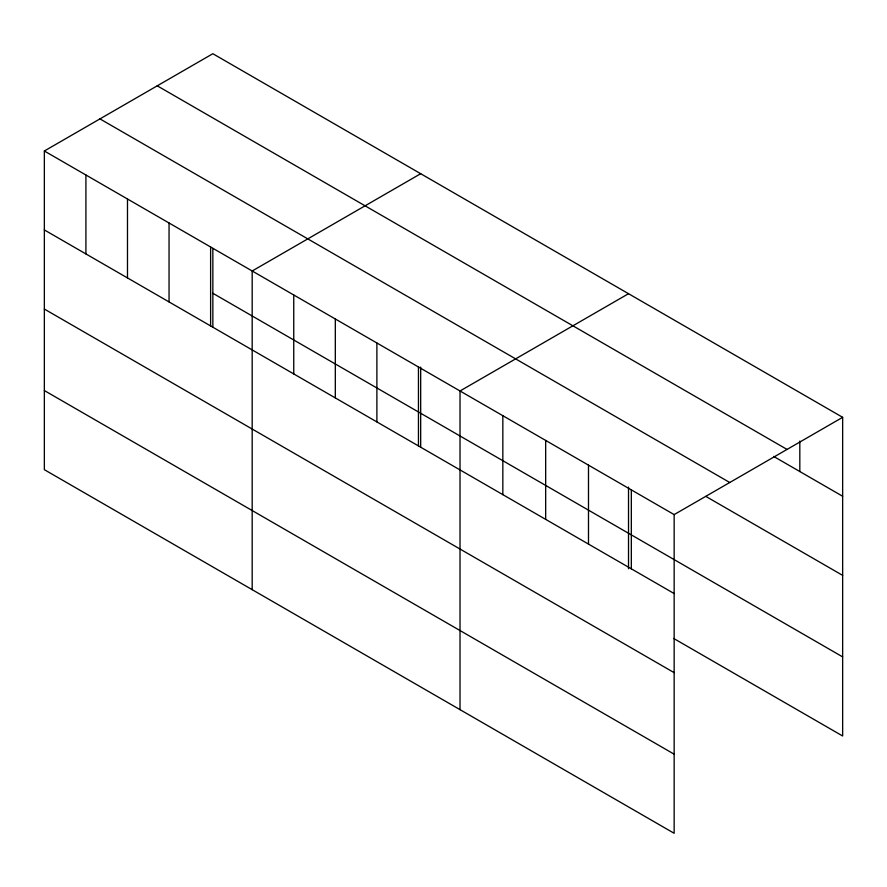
<?xml version="1.0" encoding="UTF-8"?>
<svg xmlns="http://www.w3.org/2000/svg" width="887" height="887" viewBox="0 0 887 887"><rect width="100%" height="100%" fill="white"/><g stroke="black" fill="none" stroke-linecap="round" stroke-linejoin="round"><path stroke-width="1.33" d="M44.35 151.001L674.153 514.604L674.153 833.281L44.35 469.678L44.35 151.001L212.847 53.719L842.65 417.322L842.65 735.999L673.721 638.474M420.682 173.708L252.185 270.99L252.185 589.667M628.517 293.697L460.02 390.979L460.02 709.655M674.153 514.604L842.65 417.322M157.243 85.817L787.046 449.432M773.652 456.428L842.65 496.265M99.954 118.891L729.757 482.506M705.841 496.398L842.65 575.375M212.847 293.275L842.65 656.89M44.35 229.933L674.153 593.547M44.35 309.053L674.153 672.656M44.35 390.557L674.153 754.172M799.819 441.072L799.819 471.54M631.322 489.879L631.322 568.822M628.517 487.074L628.517 568.722M588.491 465.154L588.491 544.097M545.671 440.429L545.671 519.372M502.84 415.704L502.84 494.647M420.682 367.085L420.682 447.37M418.453 366.985L418.453 445.917M376.886 342.981L376.886 421.924M335.319 318.987L335.319 397.919M293.752 294.983L293.752 373.926M212.847 248.449L212.847 327.381M210.618 246.985L210.618 325.928M169.051 222.992L169.051 301.935M127.484 198.998L127.484 277.93M85.917 174.994L85.917 253.937"/></g></svg>
